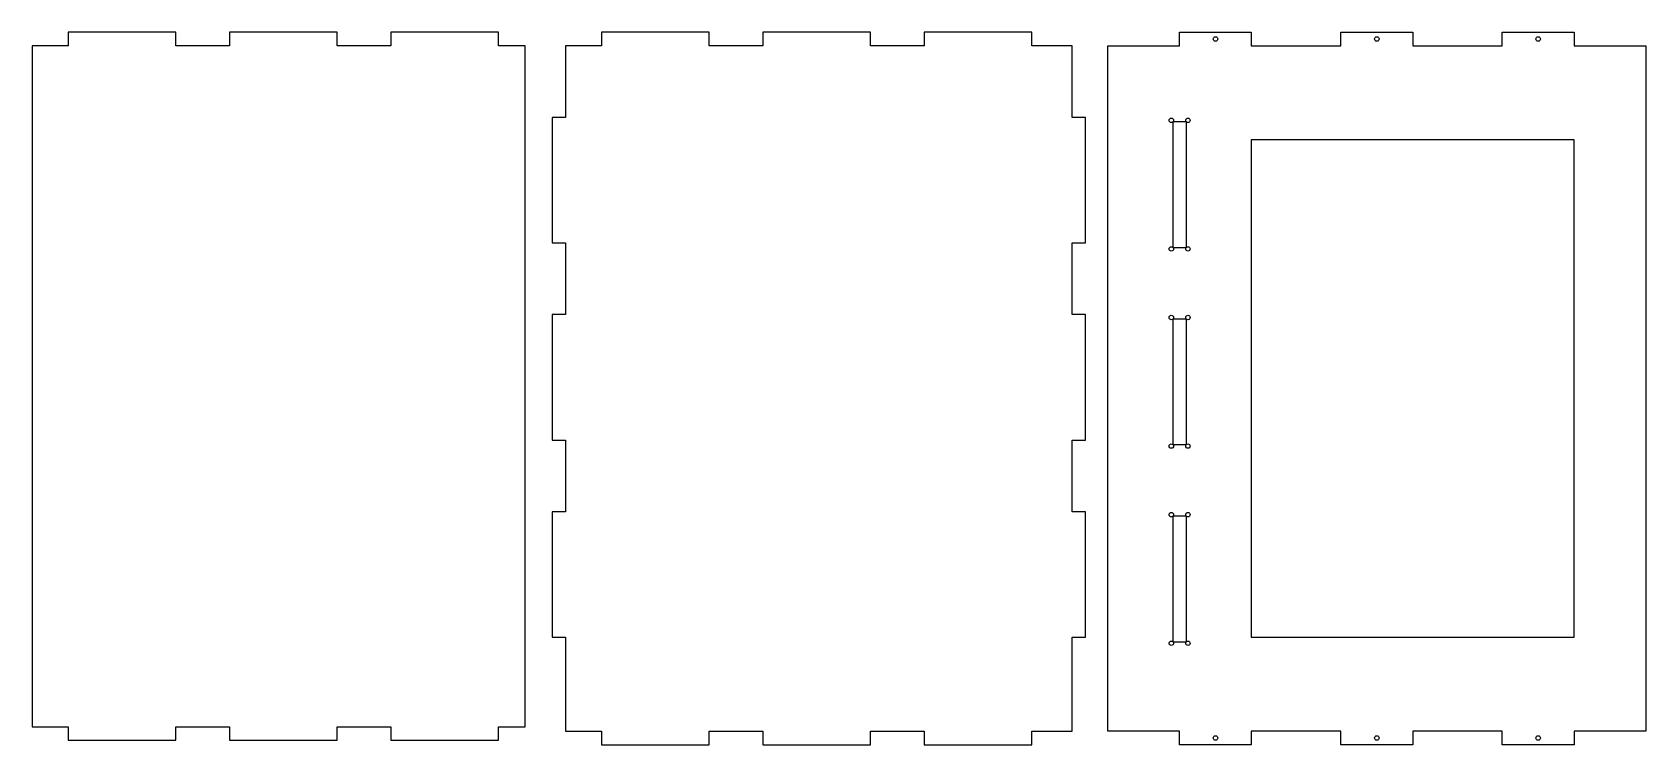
# Model space of a CAD drawing. Header units: metres. Extents: x 0 to 90, y 0 to 39.8.
import ezdxf

# ---------------------------------------------------------------- set-up
doc = ezdxf.new("R2010")
doc.units = ezdxf.units.M
doc.layers.add('CUT_BORDERS', color=7, linetype='Continuous')
doc.layers.add('CUT_HOLES', color=1, linetype='Continuous')

msp = doc.modelspace()

# ---------------------------------------------------------------- linework, layer by layer
at = {"layer": 'CUT_BORDERS'}
for points in [[(0, 39), (0, 1), (2, 1), (2, 0.25), (8, 0.25), (8, 1), (11, 1), (11, 0.25), (17, 0.25), (17, 1), (20, 1), (20, 0.25), (26, 0.25), (26, 1), (27.5, 1), (27.5, 39), (26, 39), (26, 39.75), (20, 39.75), (20, 39), (17, 39), (17, 39.75), (11, 39.75), (11, 39), (8, 39), (8, 39.75), (2, 39.75), (2, 39), (0, 39)], [(29.75, 39), (29.75, 35), (29, 35), (29, 28), (29.75, 28), (29.75, 24), (29, 24), (29, 17), (29.75, 17), (29.75, 13), (29, 13), (29, 6), (29.75, 6), (29.75, 0.75), (31.75, 0.75), (31.75, 0), (37.75, 0), (37.75, 0.75), (40.75, 0.75), (40.75, 0), (46.75, 0), (46.75, 0.75), (49.75, 0.75), (49.75, 0), (55.75, 0), (55.75, 0.75), (58, 0.75), (58, 6), (58.75, 6), (58.75, 13), (58, 13), (58, 17), (58.75, 17), (58.75, 24), (58, 24), (58, 28), (58.75, 28), (58.75, 35), (58, 35), (58, 39), (55.75, 39), (55.75, 39.75), (49.75, 39.75), (49.75, 39), (46.75, 39), (46.75, 39.75), (40.75, 39.75), (40.75, 39), (37.75, 39), (37.75, 39.75), (31.75, 39.75), (31.75, 39), (29.75, 39)], [(60, 39), (64, 39), (64, 39.75), (68, 39.75), (68, 39), (73, 39), (73, 39.75), (77, 39.75), (77, 39), (82, 39), (82, 39.75), (86, 39.75), (86, 39), (90, 39), (90, 0.75), (86, 0.75), (86, 0), (82, 0), (82, 0.75), (77, 0.75), (77, 0), (73, 0), (73, 0.75), (68, 0.75), (68, 0), (64, 0), (64, 0.75), (60, 0.75), (60, 39)]]:
    msp.add_lwpolyline(points, close=True, dxfattribs=at)
at = {"layer": 'CUT_HOLES'}
for points in [[(63.625, 34.75), (63.625, 27.75), (64.375, 27.75), (64.375, 34.75), (63.625, 34.75)], [(68, 33.75), (68, 6), (86, 6), (86, 33.75), (68, 33.75)], [(63.625, 23.75), (63.625, 16.75), (64.375, 16.75), (64.375, 23.75), (63.625, 23.75)], [(63.625, 12.75), (63.625, 5.75), (64.375, 5.75), (64.375, 12.75), (63.625, 12.75)]]:
    msp.add_lwpolyline(points, close=True, dxfattribs=at)
for centre in [(66, 39.375), (75, 39.375), (84, 39.375), (63.537, 34.838), (64.463, 34.838), (63.537, 27.662), (64.463, 27.662), (63.537, 23.838), (64.463, 23.838), (63.537, 16.662), (64.463, 16.662), (63.537, 12.838), (64.463, 12.838), (63.537, 5.662), (64.463, 5.662), (66, 0.375), (75, 0.375), (84, 0.375)]:
    msp.add_circle(centre, 0.125, dxfattribs=at)

doc.saveas('drawing.dxf')
